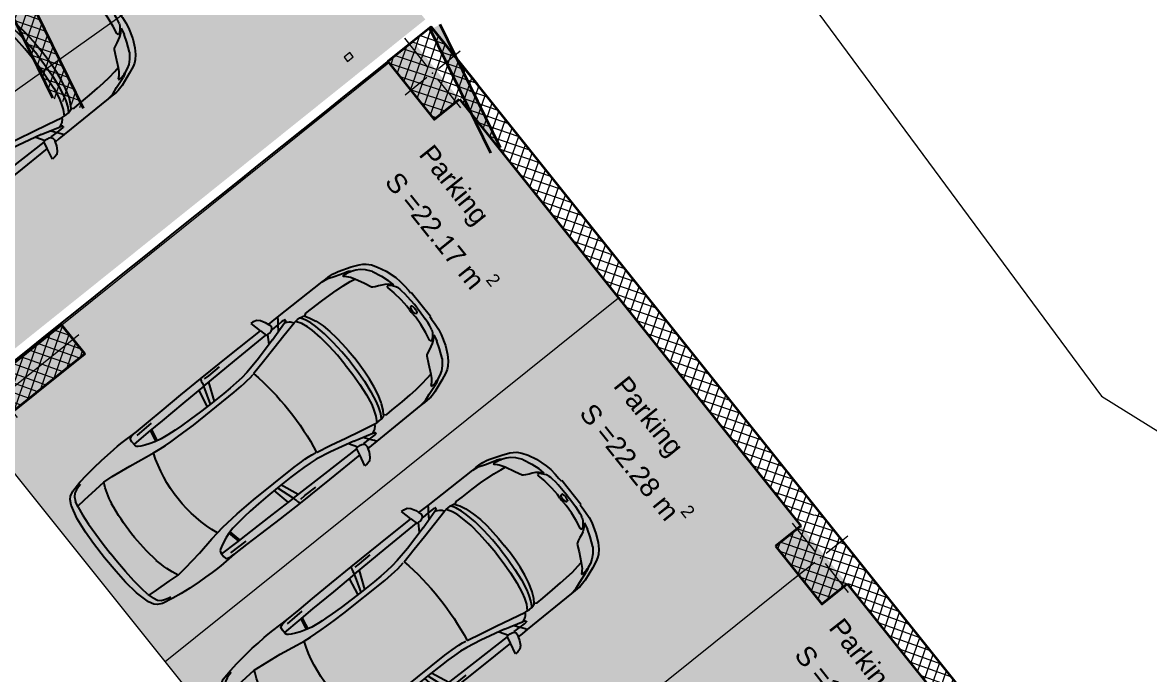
# Model space of a CAD drawing. Header units: metres. Extents: x 7511783 to 7512372, y 4692307 to 4692611.
# Drawn here: x 7511946.77 to 7511958.94, y 4692375.74 to 4692382.77 of the extents above; entities that cross this region are included whole.
import ezdxf

# ---------------------------------------------------------------- set-up
doc = ezdxf.new("R2010")
doc.units = ezdxf.units.M
for name, color, linetype, lineweight in [('A - Fill Zone_Pen_No__1', 7, 'Continuous', 0), ('A - Fill Zone_Pen_No__102', 254, 'Continuous', 0), ('A - Muret', 7, 'Continuous', 0), ('A - Muret_Pen_No__101', 252, 'Continuous', 0), ('A - Muret_Pen_No__102', 254, 'Continuous', 0), ('A - Muret_Pen_No__7', 7, 'Continuous', 0), ('A - Shtyllat', 7, 'Continuous', 0), ('A - Shtyllat_Pen_No__1', 7, 'Continuous', 0), ('A - Shtyllat_Pen_No__7', 7, 'Continuous', 0), ('A -Polyline_Pen_No__1', 7, 'Continuous', 0), ('A1 - Bodrumi -1', 7, 'Continuous', 0), ('A1 - Bodrumi -1_Pen_No__42', 8, 'Continuous', 0), ('bodrum 1 garazhat projekt', 7, 'Continuous', 0), ('garazhat-netw-amiri - b1', 20, 'Continuous', 0), ('Interior - Furniture _Pen_No__42', 8, 'Continuous', 0), ('Parc-Kojshi', 251, 'Continuous', 0), ('Parcelat baze', 7, 'Continuous', 0)]:
    doc.layers.add(name, color=color, linetype=linetype, lineweight=lineweight)
doc.styles.add('GENERATED_STYLE_1', font='arial.ttf')
pattern_1 = [(44.99999999999998, (0, 0), (-68.94290863686237, 68.94290863686243), []), (135.0000000000001, (0, 0), (68.94290863686219, 68.94290863686261), [])]

# ---------------------------------------------------------------- blocks, each defined once
blk = doc.blocks.new('Slab_6', base_point=(63264.51523607764, -68393.3326743771))
at = {"layer": 'A1 - Bodrumi -1_Pen_No__42', "color": 8, "linetype": 'Continuous', "lineweight": 25, "flags": 128}
blk.add_lwpolyline([(63264.51523607764, -68393.3326743771), (83257.00457082294, -63909.70114019907), (75456.13369070938, -29146.91751099753, 0.0021919497620864), (57048.23205081843, -33332.54687322022), (60252.72529317138, -47612.63264707229), (58637.28843211705, -47925.70844958309), (58785.1422201114, -48589.27355840802), (58818.69832244765, -48581.63779186852)], format="xyb", close=True, dxfattribs=at)
blk = doc.blocks.new('Wall_7', base_point=(37900, -16800.83534970144))
at = {"layer": 'A - Muret_Pen_No__102', "linetype": 'Continuous', "lineweight": 0}
blk.add_hatch(color=254, dxfattribs=at).paths.add_polyline_path([(37900, -16920.83534970144), (37900, -18400.83597085249), (38019.99999999999, -18400.83597085249), (38019.99999999999, -16920.83534970144)])
at = {"layer": 'A - Muret_Pen_No__7', "color": 7, "linetype": 'Continuous', "lineweight": 35, "flags": 128}
for points in [[(37900, -16920.83534970144), (37900, -18400.83597085249)], [(38019.99999999999, -18400.83597085249), (38019.99999999999, -16920.83534970144)]]:
    blk.add_lwpolyline(points, dxfattribs=at)
blk = doc.blocks.new('Wall_15', base_point=(0, 6.4082e-12))
at = {"layer": 'A - Muret_Pen_No__101', "linetype": 'Continuous', "lineweight": 13}
h = blk.add_hatch(dxfattribs=at)
h.set_pattern_fill('CONCRETE_BLOCK', color=252, style=0, pattern_type=2)
h.set_pattern_definition(pattern_1)
h.paths.add_polyline_path([(-1.5708e-12, -4900.000033771142), (249.9999749009003, -4900.000033771142), (249.9999749009003, -2199.999968968906), (-1.5708e-12, -2199.999968968906)])
h = blk.add_hatch(dxfattribs=at)
h.set_pattern_fill('CONCRETE_BLOCK', color=252, style=0, pattern_type=2)
h.set_pattern_definition(pattern_1)
h.paths.add_polyline_path([(-1.5708e-12, -8550.830750387211), (249.999995032061, -8800.830745419275), (249.999995032061, -6899.999994027645), (-1.5708e-12, -6899.999994027645)])
at = {"layer": 'A - Muret_Pen_No__7', "color": 7, "linetype": 'Continuous', "lineweight": 35, "flags": 128}
for points in [[(-4.041e-13, -2200.000028613109), (-9.001e-13, -4899.999936311775)], [(249.9999999999991, -4900.000060477718), (249.9999999999996, -2200.000025361618)], [(-1.2675e-12, -6899.999962323701), (-1.5708e-12, -8550.830745419275)], [(249.9999999999984, -8800.830745419275), (249.9999999999987, -6899.999959072212)]]:
    blk.add_lwpolyline(points, dxfattribs=at)
blk = doc.blocks.new('Wall_51', base_point=(75456.13369070938, -29146.91751099752))
at = {"layer": 'A - Muret_Pen_No__102', "linetype": 'Continuous', "lineweight": 13}
h = blk.add_hatch(dxfattribs=at)
h.set_pattern_fill('CONCRETE_BLOCK', color=254, style=0, pattern_type=2)
h.set_pattern_definition(pattern_1)
h.paths.add_polyline_path([(75387.36626624182, -29982.24458260022), (76679.27628421261, -35739.3439005244), (76923.19459822257, -35684.60773724302), (77098.36126340373, -36465.19510545321), (76854.4424123108, -36519.93138925796), (77935.87358854203, -41339.08024673167), (78179.80262513347, -41284.34167726374), (78354.96929031459, -42064.92904547394), (78111.03971664025, -42119.66773546524), (78941.49079895228, -45820.38163429968), (79185.29665110492, -45765.67070787111), (79316.67164999073, -46351.11123402875), (79072.8653950259, -46405.82225084986), (80537.29458175127, -52931.71349309536), (80781.07732541968, -52877.00775229531), (80868.66065801025, -53267.3014364004), (80624.87764580038, -53322.00723746214), (81894.28459658063, -58978.82682152579), (82138.21822794317, -58924.0872209744), (75631.3003558905, -29927.50487920773)])
at = {"layer": 'A - Muret_Pen_No__7', "color": 7, "linetype": 'Continuous', "lineweight": 35, "flags": 128}
for points in [[(82138.21814914639, -58924.08723865669), (75631.29981880749, -29927.50499973072)], [(75387.36626624182, -29982.24458260022), (76679.27628421262, -35739.34390052439)], [(76854.44241231082, -36519.93138925796), (77935.87358854205, -41339.08024673167)]]:
    blk.add_lwpolyline(points, dxfattribs=at)
blk = doc.blocks.new('Column_59', base_point=(6185.103436408104, 12256.59083156927))
at = {"layer": 'A - Shtyllat_Pen_No__1', "color": 7, "linetype": 'Continuous', "lineweight": 13, "flags": 128}
blk.add_lwpolyline([(6230.701216671835, 12236.07638702353), (6217.564681645862, 12294.62065614965), (6139.505656144371, 12277.10527611502), (6152.642191170343, 12218.5610069889)], close=True, dxfattribs=at)
blk = doc.blocks.new('Column_176', base_point=(76718.05766773433, -36140.58892079103))
at = {"layer": 'A - Shtyllat', "linetype": 'Continuous', "lineweight": 0}
h = blk.add_hatch(dxfattribs=at)
h.set_pattern_fill('CONCRETE_BLOCK', color=18, style=0, pattern_type=2)
h.set_pattern_definition(pattern_1)
h.paths.add_polyline_path([(76337.75407206494, -35815.98273612886), (76512.92073724607, -36596.57010433905), (76854.44241231082, -36519.93138925795), (76679.27628421262, -35739.34390052439)])
h = blk.add_hatch(dxfattribs=at)
h.set_pattern_fill('CONCRETE_BLOCK', color=18, style=0, pattern_type=2)
h.set_pattern_definition(pattern_1)
h.paths.add_polyline_path([(76679.27628421262, -35739.34390052439), (76854.44241231082, -36519.93138925795), (77098.36126340373, -36465.19510545322), (76923.19459822257, -35684.60773724302)])
at = {"layer": 'A - Shtyllat_Pen_No__1', "color": 7, "linetype": 'Continuous', "lineweight": 13}
for p, q in [((76700.54100121622, -36062.53018397001), (76612.95766862565, -35672.23649986491)), ((76796.11640455535, -36123.07225427292), (77088.83666763417, -36057.38475483001)), ((76639.99893091331, -36158.10558730915), (76347.27866783449, -36223.79308675206)), ((76735.57433425244, -36218.64765761205), (76823.157666843, -36608.94134171715))]:
    blk.add_line(p, q, dxfattribs=at)
blk.add_point((76718.05766773433, -36140.58892079103), dxfattribs=at)
at = {"layer": 'A - Shtyllat_Pen_No__7', "color": 7, "linetype": 'Continuous', "lineweight": 35, "flags": 128}
for points in [[(76679.27628421262, -35739.34390052439), (76337.75407206494, -35815.98273612886)], [(76337.75407206494, -35815.98273612886), (76512.92073724607, -36596.57010433905), (76854.44241231082, -36519.93138925795)]]:
    blk.add_lwpolyline(points, dxfattribs=at)
blk = doc.blocks.new('Column_178', base_point=(75250.99676022111, -29602.89869454554))
at = {"layer": 'A - Shtyllat', "linetype": 'Continuous', "lineweight": 0}
h = blk.add_hatch(dxfattribs=at)
h.set_pattern_fill('CONCRETE_BLOCK', color=18, style=0, pattern_type=2)
h.set_pattern_definition(pattern_1)
h.paths.add_polyline_path([(74870.69316455172, -29278.29250988337), (75045.85982973284, -30058.87987809356), (75387.36626624182, -29982.24458260022), (75212.20010048019, -29201.6569260282)])
h = blk.add_hatch(dxfattribs=at)
h.set_pattern_fill('CONCRETE_BLOCK', color=18, style=0, pattern_type=2)
h.set_pattern_definition(pattern_1)
h.paths.add_polyline_path([(75456.13369070938, -29146.91751099752), (75212.20010048019, -29201.6569260282), (75387.36626624182, -29982.24458260022), (75631.3003558905, -29927.50487920773)])
at = {"layer": 'A - Shtyllat_Pen_No__1', "color": 7, "linetype": 'Continuous', "lineweight": 13}
for p, q in [((75233.48009370301, -29524.83995772453), (75145.89676111244, -29134.54627361943)), ((75329.05549704214, -29585.38202802743), (75621.77576012095, -29519.69452858452)), ((75172.93802340009, -29620.41536106366), (74880.21776032128, -29686.10286050657)), ((75268.51342673921, -29680.95743136657), (75356.09675932978, -30071.25111547166))]:
    blk.add_line(p, q, dxfattribs=at)
blk.add_point((75250.99676022111, -29602.89869454554), dxfattribs=at)
at = {"layer": 'A - Shtyllat_Pen_No__7', "color": 7, "linetype": 'Continuous', "lineweight": 35, "flags": 128}
for points in [[(75212.20010048019, -29201.6569260282), (74870.69316455172, -29278.29250988337)], [(75456.13369070938, -29146.91751099752), (75212.20010048019, -29201.6569260282)], [(75631.3003558905, -29927.50487920773), (75456.13369070938, -29146.91751099752)], [(74870.69316455172, -29278.29250988337), (75045.85982973284, -30058.87987809356), (75387.36626624182, -29982.24458260022)]]:
    blk.add_lwpolyline(points, dxfattribs=at)
blk = doc.blocks.new('Column_180', base_point=(69526.68682391413, -30697.36521935289))
at = {"layer": 'A - Shtyllat', "linetype": 'Continuous', "lineweight": 0}
h = blk.add_hatch(dxfattribs=at)
h.set_pattern_fill('CONCRETE_BLOCK', color=18, style=0, pattern_type=2)
h.set_pattern_definition(pattern_1)
h.paths.add_polyline_path([(68594.74427994668, -31111.47039288187), (70546.21270047217, -30673.553729929), (70458.62936788159, -30283.2600458239), (68507.1609473561, -30721.17670877676)])
at = {"layer": 'A - Shtyllat_Pen_No__1', "color": 7, "linetype": 'Continuous', "lineweight": 13}
for p, q in [((69509.17015739602, -30619.30648253186), (69465.37849110072, -30424.15964047931)), ((69604.74556073516, -30679.84855283477), (70580.4797709979, -30460.89022135833)), ((69448.6280870931, -30714.881885871), (68472.89387683036, -30933.84021734743)), ((69544.20349043225, -30775.4239561739), (69587.99515672753, -30970.57079822645))]:
    blk.add_line(p, q, dxfattribs=at)
blk.add_point((69526.68682391413, -30697.36521935289), dxfattribs=at)
at = {"layer": 'A - Shtyllat_Pen_No__7', "color": 7, "linetype": 'Continuous', "lineweight": 35, "flags": 128}
blk.add_lwpolyline([(68594.74427994668, -31111.47039288187), (70546.21270047217, -30673.553729929), (70458.62936788159, -30283.2600458239), (68507.1609473561, -30721.17670877676)], close=True, dxfattribs=at)
blk = doc.blocks.new('Car 05 22')
at = {"layer": 'Interior - Furniture _Pen_No__42', "color": 8, "linetype": 'Continuous', "lineweight": 25}
for p, q in [((1961.117547741, 983.221158223), (1928.938242309, 983.221158223)), ((1928.938242309, 983.221158223), (1957.843908175, 858.0544967500001)), ((1996.903176747, 974.9060932165999), (1961.117547741, 983.221158223)), ((2026.89661068, 945.007687052), (1996.903176747, 974.9060932165999)), ((-24.036324899, 852.2918850640001), (-78.35772569479998, 850.6357850930001)), ((40.3182760438, 852.3336850629998), (-24.036324899, 852.2918850640001)), ((230.8030912739, 845.5192631063), (40.3182760438, 852.3336850629998)), ((856.5325990199999, 856.169707455), (590.7241636140001, 851.6786068920001)), ((1129.8609284, 858.5331077519999), (856.5325990199999, 856.169707455)), ((1129.8609284, 858.5331077519999), (1120.69723063, 838.160005195)), ((1536.1071561, 860.3802508980001), (1129.8609284, 858.5331077519999)), ((1957.843908175, 858.0544967500001), (1536.1071561, 860.3802508980001)), ((1957.84390817, 858.0544967500001), (1977.22141076, 777.427813481)), ((2054.5732194, 897.577022836), (2026.89661068, 945.007687052)), ((2067.91700908, 857.6794056350001), (2054.5732194, 897.577022836)), ((2119.91703998, 857.4374531180001), (2067.91700908, 857.6794056350001)), ((2075.28112592, 835.6608695470001), (2067.91700908, 857.6794056350001)), ((2193.165590015, 856.4504063259001), (2119.91703998, 857.4374531180001)), ((2182.27381684, 834.081841238), (2193.16559002, 856.4504063260001)), ((2808.01466132, 852.5547640039999), (2193.165590015, 856.4504063259001)), ((2855.711363900001, 852.6327640009998), (2808.01466132, 852.5547640039999)), ((2808.01466132, 852.5547640039999), (2876.86636504, 843.317264394)), ((2891.44016583, 852.5287640049999), (2855.711363900001, 852.6327640009998)), ((2922.51356751, 852.034364026), (2891.44016583, 852.5287640049999)), ((2945.17226874, 849.4061641369999), (2922.51356751, 852.034364026)), ((-757.6903274910002, 747.022066986), (-784.8200333720001, 721.8124613509999)), ((-706.3378894982, 775.7872218095), (-757.6903274910002, 747.022066986)), ((-701.0941271610001, 743.2591195180001), (-729.425104913, 716.3992494200002)), ((-585.227090103, 801.027979058), (-706.3378894982, 775.7872218095)), ((-664.8727541800001, 760.961322365), (-701.0941271610001, 743.2591195180001)), ((-626.571782751, 772.4860242179999), (-664.8727541800001, 760.961322365)), ((-594.8871138119998, 778.4895580349998), (-626.571782751, 772.4860242179999)), ((-483.1389679684001, 817.2581826864), (-585.227090103, 801.027979058)), ((-372.3345973750002, 830.229933465), (-483.1389679684001, 817.2581826864)), ((-251.752794228, 841.043733947), (-372.3345973750002, 830.229933465)), ((-168.2198443133, 844.6061713611999), (-251.752794228, 841.043733947)), ((-78.35772569479998, 850.6357850930001), (-168.2198443133, 844.6061713611999)), ((124.560977278, 791.3967861309999), (129.0398444, 820.4687779309999)), ((125.693926866, 743.8968737240001), (124.560977278, 791.3967861309999)), ((327.3887276080001, 761.920895626), (125.394377448, 756.455747737)), ((132.429139117, 722.8048827370001), (125.693926866, 743.8968737240001)), ((129.0398444, 820.4687779309999), (138.886242882, 832.3883788069998)), ((138.886242882, 832.3883788069998), (165.168377873, 840.275885275)), ((165.168377873, 840.275885275), (194.733578306, 844.324685204)), ((194.733578306, 844.324685204), (230.803091274, 845.519263106)), ((210.873013229, 809.2317387879999), (418.0703055720001, 816.1926024380003)), ((400.0158099590001, 847.596806379), (230.8030912739, 845.5192631063)), ((521.9507803269998, 764.6728959719999), (327.3887276080001, 761.920895626)), ((355.2943663540001, 762.315609428), (339.1227247570001, 683.1192857359999)), ((373.4006373970002, 762.5717151969999), (357.2289958010001, 683.375391506)), ((590.7241636140001, 851.6786068920001), (400.0158099590001, 847.596806379)), ((813.627009446, 769.327996556), (521.9507803269998, 764.6728959719999)), ((1108.59023357, 773.98329714), (813.627009446, 769.327996556)), ((1036.25651944, 772.8416796290002), (996.5002997029998, 578.7916468290002)), ((1041.96657906, 578.0240872360001), (1107.56627095, 773.967136299)), ((1173.32542975, 774.895061201), (1090.33970038, 577.89253068)), ((1115.14443198, 808.948201529), (1108.59023357, 773.98329714)), ((1108.59023357, 773.98329714), (1537.61805657, 780.025947399)), ((1119.51383092, 833.2672045809999), (1115.14443198, 808.948201529)), ((1120.16623076, 836.3248049650001), (1119.51383092, 833.2672045809999)), ((1120.69723063, 838.160005195), (1120.16623076, 836.3248049650001)), ((1162.63563846, 830.4777734580001), (1220.13025657, 829.0713745190002)), ((1220.13025657, 829.0713745190002), (1369.65750367, 831.489072695)), ((1537.61805657, 780.025611521), (1974.99295641, 786.0764425990001)), ((1939.15395607, 686.22492547), (1995.917261, 777.427813481)), ((1977.22141076, 777.427813481), (2019.59119012, 777.427813481)), ((2000.39650233, 701.591770694), (2213.53100788, 762.9814866290001)), ((2019.59119012, 777.427813481), (2044.48611622, 783.069509224)), ((2044.48611622, 783.069509224), (2063.35562216, 792.2740022800001)), ((2063.35562216, 792.2740022800001), (2070.42572439, 799.8521965630001)), ((2068.68333559, 787.696981005), (2065.39356605, 794.4584027669999)), ((2068.68333559, 787.696981005), (2148.02030692, 790.4828861469999)), ((2070.42572439, 799.8521965630001), (2075.2191259, 809.3983893609999)), ((2075.2191259, 809.3983893609999), (2075.28112592, 835.6608695470001)), ((2106.51930118, 732.1586113790001), (2148.02030692, 790.4828861469999)), ((2148.02030692, 790.4828861469999), (2166.81146925, 813.814537484)), ((2148.02030692, 790.4828861469999), (2205.61920777, 792.204186117)), ((2166.81146925, 813.814537484), (2182.27381684, 834.081841238)), ((2205.61920777, 792.204186117), (2227.21980808, 791.0038861380001)), ((2226.59190807, 769.8777067159999), (2213.53100788, 762.9814866290001)), ((2213.53100788, 762.9814866290001), (2238.34670825, 752.240186817)), ((2234.36910819, 773.9630864369999), (2226.59190807, 769.8828865080001)), ((2227.21980808, 791.0038861380001), (2232.61990816, 790.029986155)), ((2232.61990816, 790.029986155), (2237.93539134, 787.2871225249999)), ((2238.46067648, 776.864360243), (2234.36910819, 773.9630864369999)), ((2240.81890828, 784.03918626), (2237.93539134, 787.2871225249999)), ((2238.34670825, 752.240186817), (2258.53170854, 739.717487037)), ((2238.46067648, 776.864360243), (2240.85090828, 780.5209863219999)), ((2240.85090828, 780.5209863219999), (2240.81890828, 784.03918626)), ((2258.53170854, 739.717487037), (2269.0398087, 731.086787188)), ((2269.0398087, 731.086787188), (2278.83550884, 721.965087348)), ((2876.86636504, 843.317264394), (2954.16376923, 813.731165643)), ((2904.11849592, 832.8863289209997), (2905.06820589, 832.8379901159999)), ((2989.61447115, 839.6482645490003), (2945.17226874, 849.4061641369999)), ((2954.16376923, 813.731165643), (3075.78877375, 774.6896785450001)), ((3013.55027244, 833.064864827), (2989.61447115, 839.6482645490003)), ((3154.26138006, 782.5577669589998), (3013.55027244, 833.064864827)), ((3022.47491973, 758.305686711), (3023.66221975, 762.4851866380001)), ((3024.49924208, 753.7186598590001), (3022.47491973, 758.305686711)), ((3023.66221975, 762.4851866380001), (3034.64521991, 765.0503865930001)), ((3037.91041996, 743.452886971), (3024.49924208, 753.7186598590001)), ((3034.64521991, 765.0503865930001), (3046.93432009, 763.817386614)), ((3050.61522015, 730.6688871950001), (3037.91041996, 743.452886971)), ((3046.93432009, 763.817386614), (3060.9451203, 762.9292866300001)), ((3064.50712035, 714.6457874760001), (3050.61522015, 730.6688871950001)), ((3060.9451203, 762.9292866300001), (3089.85712072, 757.3861867269998)), ((3100.48402088, 763.1120866269999), (3075.78877375, 774.6896785450001)), ((3089.85712072, 757.3861867269998), (3108.43932099, 751.4304868319999)), ((3114.13862108, 753.3111867989999), (3100.48402088, 763.1120866269999)), ((3108.43932099, 751.4304868319999), (3122.8656212, 746.4359869189999)), ((3122.8656212, 746.4359869189999), (3114.13862108, 753.3111867989999)), ((3170.0706946, 726.5554905960001), (3122.8656212, 746.4359869189999)), ((3235.883818752, 747.6101556219), (3154.26138006, 782.5577669589998)), ((3269.07948628, 728.3294692490001), (3235.883818752, 747.6101556219)), ((-815.0478655078, 667.7598955197002), (-855.0523550635, 511.0116477078998)), ((-784.8200333720001, 721.8124613509999), (-815.0478655078, 667.7598955197002)), ((-768.2719792499998, 602.2788720830002), (-750.577082573, 669.7773949330001)), ((-764.3441764490001, 617.261773195), (-665.728145997, 623.9546285630003)), ((-729.425104913, 716.3992494200002), (-750.577082573, 669.7773949330001)), ((-665.728145997, 623.9546285630003), (-500.877431885, 634.180288886)), ((-500.877431885, 634.180288886), (-383.0238853850001, 641.9613403830001)), ((-383.0238853850001, 641.9613403830001), (-274.220886173, 631.318400078)), ((-274.220886173, 631.318400078), (-56.404854203, 600.536895199)), ((146.670770152, 710.6062742990001), (132.429139117, 722.8048827370001)), ((171.252864179, 696.6287725440001), (146.670770152, 710.6062742990001)), ((212.566754139, 676.5412700230002), (171.252864179, 696.6287725440001)), ((266.3151410770001, 654.566867265), (212.566754139, 676.5412700230002)), ((319.4903281550001, 636.426864989), (266.3151410770001, 654.566867265)), ((392.7088835140001, 617.8124267930001), (319.4903281550001, 636.426864989)), ((339.1227247570001, 683.1192857359999), (329.5580559370001, 633.8673348859999)), ((357.2289958010001, 683.375391506), (346.76505809, 629.492778784)), ((474.8166917820001, 607.1053878569999), (392.7088835140001, 617.8124267930001)), ((1730.35620914, 633.8338533080002), (1562.00595611, 600.596478384)), ((2000.39650233, 701.591770694), (1730.35620914, 633.8338533080002)), ((1779.61280153, 581.7538898049997), (1952.84760406, 621.338789111)), ((1952.84760406, 621.338789111), (2122.045506540001, 659.9572884350001)), ((2122.045506540001, 659.9572884350001), (2293.79610906, 697.6509877739999)), ((2278.83550884, 721.965087348), (2293.79610906, 697.6509877739999)), ((2293.79610906, 697.6509877739999), (2317.1870094, 700.7385877199999)), ((2293.79610906, 697.6386630720001), (2293.79610906, 697.6509877739999)), ((2317.1870094, 700.7385877199999), (2345.74280982, 702.7498876850001)), ((2355.134199750001, 639.912801441), (2317.1870094, 700.7385877199999)), ((2345.74280982, 702.7498876850001), (2378.929310310001, 702.0184876970001)), ((2379.77420337, 575.387091212), (2355.13301598, 639.9159014410001)), ((2410.10490185, 649.1086815510001), (2378.929310310001, 702.0184876970001)), ((2378.929310310001, 702.0184876970001), (2410.57231077, 694.2028878339999)), ((2436.02871163, 583.2244924540001), (2410.10490185, 649.1086815510001)), ((2410.57231077, 694.2028878339999), (2410.58631694, 694.1782473540001)), ((2428.73881104, 681.7061880529999), (2410.57231077, 694.2028878339999)), ((2428.73881104, 681.7061880529999), (2457.25830016, 700.035535323)), ((2428.77597173, 681.700745325), (2428.73881104, 681.7061880529999)), ((2428.77597173, 681.700745325), (2456.66545813, 639.8418234830003)), ((2456.66545813, 639.8418234830003), (2487.236391870001, 574.2621729599999)), ((2457.25830016, 700.035535323), (2535.4819126, 697.9905877680001)), ((2535.422612600001, 697.9916562040003), (2673.21491462, 695.5089878119999)), ((2535.46586986, 697.9894090810001), (2535.4819126, 697.988971943)), ((2673.21491462, 695.5089878119999), (2787.200816290001, 691.4809878819998)), ((2787.200816290001, 691.4809878819998), (2868.415817480001, 687.223087957)), ((2868.395882330001, 687.22488671), (2959.72331881, 678.984388101)), ((2959.72331881, 678.984388101), (2868.415817480001, 687.1969879569999)), ((2959.72331881, 678.984388101), (3047.2313201, 666.2002883250001)), ((3047.20992906, 666.2041971140001), (3100.00912087, 656.556188494)), ((3076.97452053, 697.807687771), (3064.50712035, 714.6457874760001)), ((3100.00912087, 656.556188494), (3076.97452053, 697.807687771)), ((3152.92075342, 553.873393456), (3100.00912087, 656.556188494)), ((3211.69204952, 701.0151137130001), (3170.0706946, 726.5554905960001)), ((3254.25934432, 663.1775183300001), (3211.69204952, 701.0151137130001)), ((3301.867263790001, 602.80900872), (3254.25934432, 663.1775183300001)), ((3298.56678787, 705.6390702070001), (3269.07948628, 728.3294692490001)), ((3337.33388997, 663.3806719909999), (3298.56678787, 705.6390702070001)), ((3374.49419199, 603.583974516), (3337.33388997, 663.3806719909999)), ((-855.0523550635, 511.0116477078998), (-874.6778528530002, 344.9579771100001)), ((-782.7621654889999, 510.027376359), (-794.5333543099999, 390.6265818930001)), ((-768.2719792499998, 602.2788720830002), (-782.764796709, 510.0106247469999)), ((-56.404854203, 600.536895199), (145.941775497, 566.5900898169999)), ((145.941775497, 566.5900898169999), (233.261172115, 552.312592089)), ((233.261172115, 552.312592089), (315.3092800730001, 541.359190513)), ((315.2936019620001, 541.3606176840001), (384.2945810830001, 535.0794906230001)), ((384.2815104790001, 535.080362318), (454.174320738, 530.4191213629999)), ((454.170282107, 530.4193907049998), (526.242583163, 526.2868907769997)), ((521.3449804749999, 601.6186871690002), (474.8166917820001, 607.1053878569999)), ((569.9935686519999, 596.8381865689998), (521.3449804749999, 601.6186871690002)), ((526.2331313149998, 526.2873073839999), (627.7018846490002, 521.814890855)), ((652.59274858, 590.9845858339997), (569.9935686519999, 596.8381865689998)), ((627.698546207, 521.8149872519999), (756.75876515, 518.0884218199999)), ((772.8388193580001, 584.9903850819998), (652.59274858, 590.9845858339997)), ((756.75876515, 518.0884218199999), (1322.62824821, 518.052230308)), ((907.2666866909999, 580.298084493), (772.8388193580001, 584.9903850819998)), ((1041.96657906, 578.0240872360001), (907.2666866909999, 580.298084493)), ((1227.79815085, 577.5186957939999), (1041.96657906, 578.0240872360001)), ((1316.09897866, 580.475793563), (1227.79815085, 577.5186957939999)), ((1403.02450604, 584.4121905939998), (1316.09897866, 580.475793563)), ((1322.62824821, 518.052230308), (1420.49779626, 521.652890858)), ((1483.8761315, 590.1361862749999), (1403.02450604, 584.4121905939998)), ((1420.49066257, 521.652523245), (1466.64156934, 524.030772681)), ((1466.62639694, 524.0299908169999), (1510.87647584, 527.594696836)), ((1562.00595611, 600.596478384), (1483.8761315, 590.1361862749999)), ((1510.85529759, 527.5929907539999), (1554.25309822, 533.0576906580001)), ((1554.25309822, 533.0576906580001), (1596.82961355, 540.969674969)), ((1597.28918852, 541.1774857889999), (1596.65116701, 540.8889849259999)), ((1610.72419049, 544.0665862469999), (1779.61280153, 581.7538898049997)), ((2397.334105950001, 514.2584815219999), (2379.77250853, 575.3929912130001)), ((2419.31580918, 395.7362626700001), (2397.33316008, 514.2635815229997)), ((2453.63941421, 521.616582688), (2436.02871163, 583.2244924540001)), ((2477.61661773, 401.0764635800001), (2453.63941421, 521.616582688)), ((2487.236391870001, 574.2621729599999), (2491.79934275, 562.0052962960001)), ((2491.79994982, 562.0052962960001), (2517.90263133, 477.034766618)), ((3189.62073735, 475.569766106), (3152.92075342, 553.873393456)), ((3301.867263790001, 602.80900872), (3346.015513130001, 501.4217980699999)), ((3346.015513130001, 501.4217980699999), (3374.297465860001, 419.557472908)), ((3418.40079436, 512.7439783509999), (3374.49419199, 603.583974516)), ((3457.47689648, 393.0984834030001), (3418.40079436, 512.7439783509999)), ((-794.5333543099999, 390.6265818930001), (-802.4328468090001, 258.715288008)), ((2433.73206705, 266.091642182), (2419.31580918, 395.7362626700001)), ((2493.88922012, 269.050242651), (2477.61661773, 401.0764635800001)), ((2517.90263133, 477.034766618), (2537.54372273, 384.0810341510001)), ((2537.54372273, 384.0810341510001), (2551.45611664, 285.6281997640001)), ((3199.39883308, 466.7584630290001), (3189.62073735, 475.569766106)), ((3220.69886845, 454.388540188), (3199.39883308, 466.7584630290001)), ((3256.10680826, 439.2417534179999), (3220.67662376, 454.4014587129999)), ((3288.390194130001, 425.101248479), (3256.10680826, 439.2417534179999)), ((3319.36158057, 408.41284265), (3288.390194130001, 425.101248479)), ((3353.46269085, 384.2512837760001), (3319.36158057, 408.41284265)), ((3321.23357975, 370.497229407), (3320.99727986, 362.132926485)), ((3324.654278260001, 377.297531782), (3321.23357975, 370.497229407)), ((3328.30797666, 379.591332583), (3324.654278260001, 377.297531782)), ((3338.468372210001, 379.4523325350001), (3328.30797666, 379.591332583)), ((3363.640761200001, 357.811724976), (3338.468372210001, 379.4523325350001)), ((3377.182392130001, 359.9734848010001), (3353.46269085, 384.2512837760001)), ((3391.09039087, 344.247647689), (3374.297465860001, 419.557472908)), ((3468.34279707, 330.9338860280001), (3457.47689648, 393.0984834030001)), ((-874.6778528530002, 344.9579771100001), (-882.944054645, 194.680643518)), ((-802.4328468090001, 258.715288008), (-806.8131426489999, 124.936494209)), ((2441.61713002, 131.955220918), (2433.73181129, 266.093942182)), ((2503.10292147, 133.173421111), (2493.88922012, 269.050242651)), ((2551.45611664, 285.6281997640001), (2559.71041303, 193.693567653)), ((3320.99727986, 362.132926485), (3338.31527228, 276.8564967000001)), ((3338.31527228, 276.8564967000001), (3351.882966340001, 172.661960307)), ((3396.66521323, 315.8049103040001), (3363.640761200001, 357.811724976)), ((3391.09039087, 344.247647689), (3377.182392130001, 359.9734848010001)), ((3408.0703938, 289.3779877820001), (3396.66521323, 315.8049103040001)), ((3408.0703938, 289.3779877820001), (3413.77629411, 267.259988716)), ((3413.77548775, 267.2641933500001), (3418.45445829, 242.866384828)), ((3474.4914974, 263.721088865), (3468.34279707, 330.9338860280001)), ((3478.33319761, 199.917191559), (3474.4914974, 263.721088865)), ((-882.944054645, 194.680643518), (-885.3767076889999, 0)), ((-806.8131426489999, 124.936494209), (-808.0470753050001, 0)), ((2444.0197128, -0.0273000043277), (2441.61701245, 131.957220918)), ((2506.01959488, -3.86e-13), (2503.10292147, 133.173421111)), ((2559.71041303, 193.693567653), (2564.38081099, 101.185635342)), ((3351.882966340001, 172.661960307), (3358.343763510001, 75.87012649980001)), ((3418.452194370001, 242.878189745), (3424.044894670001, 200.723791525)), ((3424.044894670001, 200.723791525), (3427.72848251, 152.023715234)), ((3432.36383112, 39.98011396419999), (3427.72848251, 152.023715234)), ((3479.35651311, 164.9481933352), (3478.33319761, 199.917191559)), ((3489.519598210001, 164.9481933352), (3479.35651311, 164.9481933352)), ((3489.519598210001, -164.9481933352), (3489.519598210001, 164.9481933352)), ((-885.3767076889999, 0), (-882.944054645, -194.680643518)), ((-806.8131426489999, -124.936494209), (-808.0470753050001, 1.477e-13)), ((2444.0197128, 0.0273000043271), (2441.61701245, -131.957220918)), ((2564.38081099, 101.185635342), (2566.01761027, -0.00610000213065)), ((2564.38081099, -101.185635342), (2566.01761027, 0.00610000212997)), ((3353.95786543, 27.8932505984), (3358.343763510001, 75.87012649980001)), ((3353.95786543, 27.8932505984), (3353.95786543, -0.7649002671629999)), ((3353.95786543, -27.8932505984), (3353.95786543, 0.7649002671619999)), ((3370.89075802, 11.74110410089999), (3370.32315827, -0.7649002671629999)), ((3370.89075802, -11.74110410089999), (3370.32315827, 0.7649002671619999)), ((3372.49235732, 23.6550082622), (3370.89075802, 11.74110410089999)), ((3376.267285060001, 38.99395092400001), (3372.49235732, 23.6550082622)), ((3381.98685317, 46.5714162664), (3376.267285060001, 38.99395092400001)), ((3386.21005132, 48.3522168884), (3381.98685317, 46.5714162664)), ((3386.21005132, 48.3522168884), (3394.28954778, 48.3522168884)), ((3398.51284593, 46.5714162664), (3394.28954778, 48.3522168884)), ((3404.23226311, 38.99375151340001), (3398.51284593, 46.5714162664)), ((3404.23226311, 38.99375151340001), (3408.00714178, 23.6550082622)), ((3408.00714178, 23.6550082622), (3409.766541010001, 8.055102813469999)), ((3409.766541010001, 8.055102813469999), (3409.766541010001, -4.961e-13)), ((3431.76949509, 57.3729975776), (3431.76949509, 56.7710829698)), ((3432.04453126, -0.0109000038072), (3432.36383112, 39.98011396419999)), ((3432.04453126, 0.0109000038063), (3432.36383112, -39.98011396419999)), ((2506.01959488, -2.78e-13), (2503.10292147, -133.173421111)), ((2559.71041303, -193.693567653), (2564.38081099, -101.185635342)), ((3351.882966340001, -172.661960307), (3358.343763510001, -75.87012649980001)), ((3353.95786543, -27.8932505984), (3358.343763510001, -75.87012649980001)), ((3372.49235732, -23.6550082622), (3370.89075802, -11.74110410089999)), ((3376.267285060001, -38.99395092400001), (3372.49235732, -23.6550082622)), ((3381.98685317, -46.5714162664), (3376.267285060001, -38.99395092400001)), ((3386.21005132, -48.3522168884), (3381.98685317, -46.5714162664)), ((3386.21005132, -48.3522168884), (3394.28954778, -48.3522168884)), ((3398.51284593, -46.5714162664), (3394.28954778, -48.3522168884)), ((3404.23226311, -38.99375151340001), (3398.51284593, -46.5714162664)), ((3404.23226311, -38.99375151340001), (3408.00714178, -23.6550082622)), ((3408.00714178, -23.6550082622), (3409.766541010001, -8.055102813469999)), ((3409.766541010001, -8.055102813469999), (3409.766541010001, -3.892e-13)), ((3432.36383112, -39.98011396419999), (3427.72848251, -152.023715234)), ((3431.76949509, -57.3729975776), (3431.76949509, -56.7710829698)), ((-882.944054645, -194.680643518), (-874.6778528530002, -344.9579771100001)), ((-802.4328468090001, -258.715288008), (-806.8131426489999, -124.936494209)), ((2441.61713002, -131.955220918), (2433.73181129, -266.093942182)), ((2503.10292147, -133.173421111), (2493.88922012, -269.050242651)), ((2551.45611664, -285.6281997640001), (2559.71041303, -193.693567653)), ((3338.31527228, -276.8564967000001), (3351.882966340001, -172.661960307)), ((3413.77548775, -267.2641933500001), (3418.45445829, -242.866384828)), ((3418.452194370001, -242.878189745), (3424.044894670001, -200.723791525)), ((3424.044894670001, -200.723791525), (3427.72848251, -152.023715234)), ((3474.4914974, -263.721088865), (3478.33319761, -199.917191559)), ((3478.33319761, -199.917191559), (3479.35651311, -164.9481933352)), ((3479.35651311, -164.9481933352), (3489.519598210001, -164.9481933352)), ((-874.6778528530002, -344.9579771100001), (-855.0523550635, -511.0116477078998)), ((-794.5333543099999, -390.6265818930001), (-802.4328468090001, -258.715288008)), ((2433.73206705, -266.091642182), (2419.31580918, -395.7362626700001)), ((2493.88922012, -269.050242651), (2477.61661773, -401.0764635800001)), ((2537.54372273, -384.0810341510001), (2551.45611664, -285.6281997640001)), ((3320.99727986, -362.132926485), (3338.31527228, -276.8564967000001)), ((3321.23357975, -370.497229407), (3320.99727986, -362.132926485)), ((3363.640761200001, -357.811724976), (3338.468372210001, -379.4523325350001)), ((3377.182392130001, -359.9734848010001), (3353.46269085, -384.2512837760001)), ((3396.66521323, -315.8049103040001), (3363.640761200001, -357.811724976)), ((3391.09039087, -344.247647689), (3374.297465860001, -419.557472908)), ((3391.09039087, -344.247647689), (3377.182392130001, -359.9734848010001)), ((3408.0703938, -289.3779877820001), (3396.66521323, -315.8049103040001)), ((3408.0703938, -289.3779877820001), (3413.77629411, -267.259988716)), ((3457.47689648, -393.0984834030001), (3468.34279707, -330.9338860280001)), ((3468.34279707, -330.9338860280001), (3474.4914974, -263.721088865)), ((-782.7621654889999, -510.027376359), (-794.5333543099999, -390.6265818930001)), ((2419.31580918, -395.7362626700001), (2397.33316008, -514.2635815229997)), ((2477.61661773, -401.0764635800001), (2453.63941421, -521.616582688)), ((2491.79994982, -562.0052962960001), (2517.90263133, -477.034766618)), ((2517.90263133, -477.034766618), (2537.54372273, -384.0810341510001)), ((3189.62073735, -475.569766106), (3152.92075342, -553.873393456)), ((3199.39883308, -466.7584630290001), (3189.62073735, -475.569766106)), ((3220.69886845, -454.388540188), (3199.39883308, -466.7584630290001)), ((3256.10680826, -439.2417534179999), (3220.67662376, -454.4014587129999)), ((3288.390194130001, -425.101248479), (3256.10680826, -439.2417534179999)), ((3319.36158057, -408.41284265), (3288.390194130001, -425.101248479)), ((3353.46269085, -384.2512837760001), (3319.36158057, -408.41284265)), ((3324.654278260001, -377.297531782), (3321.23357975, -370.497229407)), ((3328.30797666, -379.591332583), (3324.654278260001, -377.297531782)), ((3338.468372210001, -379.4523325350001), (3328.30797666, -379.591332583)), ((3346.015513130001, -501.4217980699999), (3374.297465860001, -419.557472908)), ((3418.40079436, -512.7439783509999), (3457.47689648, -393.0984834030001)), ((-855.0523550635, -511.0116477078998), (-815.0478655078, -667.7598955197002)), ((-768.2719792499998, -602.2788720830002), (-782.764796709, -510.0106247469999)), ((-768.2719792499998, -602.2788720830002), (-750.577082573, -669.7773949330001)), ((-274.220886173, -631.318400078), (-56.404854203, -600.536895199)), ((-56.404854203, -600.536895199), (145.941775497, -566.5900898169999)), ((145.941775497, -566.5900898169999), (233.261172115, -552.312592089)), ((233.261172115, -552.312592089), (315.3092800730001, -541.359190513)), ((315.2936019620001, -541.3606176840001), (384.2945810830001, -535.0794906230001)), ((384.2815104790001, -535.080362318), (454.174320738, -530.4191213629999)), ((474.8166917820001, -607.1053878569999), (392.7088835140001, -617.8124267930001)), ((454.170282107, -530.4193907049998), (526.242583163, -526.2868907769997)), ((521.3449804749999, -601.6186871690002), (474.8166917820001, -607.1053878569999)), ((569.9935686519999, -596.8381865689998), (521.3449804749999, -601.6186871690002)), ((526.2331313149998, -526.2873073839999), (627.7018846490002, -521.814890855)), ((652.59274858, -590.9845858339997), (569.9935686519999, -596.8381865689998)), ((627.698546207, -521.8149872519999), (756.75876515, -518.0884218199999)), ((772.8388193580001, -584.9903850819998), (652.59274858, -590.9845858339997)), ((756.75876515, -518.0884218199999), (1322.62824821, -518.052230308)), ((907.2666866909999, -580.298084493), (772.8388193580001, -584.9903850819998)), ((1041.96657906, -578.0240872360001), (907.2666866909999, -580.298084493)), ((1036.25651944, -772.8416796290002), (996.5002997029998, -578.7916468290002)), ((1227.79815085, -577.5186957939999), (1041.96657906, -578.0240872360001)), ((1041.96657906, -578.0240872360001), (1107.56627095, -773.967136299)), ((1173.32542975, -774.895061201), (1090.33970038, -577.89253068)), ((1316.09897866, -580.475793563), (1227.79815085, -577.5186957939999)), ((1403.02450604, -584.4121905939998), (1316.09897866, -580.475793563)), ((1322.62824821, -518.052230308), (1420.49779626, -521.652890858)), ((1483.8761315, -590.1361862749999), (1403.02450604, -584.4121905939998)), ((1420.49066257, -521.652523245), (1466.64156934, -524.030772681)), ((1466.62639694, -524.0299908169999), (1510.87647584, -527.594696836)), ((1562.00595611, -600.596478384), (1483.8761315, -590.1361862749999)), ((1510.85529759, -527.5929907539999), (1554.25309822, -533.0576906580001)), ((1554.25309822, -533.0576906580001), (1596.82961355, -540.969674969)), ((1730.35620914, -633.8338533080002), (1562.00595611, -600.596478384)), ((1597.28918852, -541.1774857889999), (1596.65116701, -540.8889849259999)), ((1610.72419049, -544.0665862469999), (1779.61280153, -581.7538898049997)), ((1779.61280153, -581.7538898049997), (1952.84760406, -621.338789111)), ((2379.77420337, -575.387091212), (2355.13301598, -639.9159014410001)), ((2397.334105950001, -514.2584815219999), (2379.77250853, -575.3929912130001)), ((2436.02871163, -583.2244924540001), (2410.10490185, -649.1086815510001)), ((2453.63941421, -521.616582688), (2436.02871163, -583.2244924540001)), ((2456.66545813, -639.8418234830003), (2487.236391870001, -574.2621729599999)), ((2487.236391870001, -574.2621729599999), (2491.79934275, -562.0052962960001)), ((3152.92075342, -553.873393456), (3100.00912087, -656.556188494)), ((3301.867263790001, -602.80900872), (3254.25934432, -663.1775183300001)), ((3301.867263790001, -602.80900872), (3346.015513130001, -501.4217980699999)), ((3337.33388997, -663.3806719909999), (3374.49419199, -603.583974516)), ((3374.49419199, -603.583974516), (3418.40079436, -512.7439783509999)), ((-815.0478655078, -667.7598955197002), (-784.8200333720001, -721.8124613509999)), ((-784.8200333720001, -721.8124613509999), (-757.6903274910002, -747.022066986)), ((-764.3441764490001, -617.261773195), (-665.728145997, -623.9546285630003)), ((-729.425104913, -716.3992494200002), (-750.577082573, -669.7773949330001)), ((-701.0941271610001, -743.2591195180001), (-729.425104913, -716.3992494200002)), ((-665.728145997, -623.9546285630003), (-500.877431885, -634.180288886)), ((-500.877431885, -634.180288886), (-383.0238853850001, -641.9613403830001)), ((-383.0238853850001, -641.9613403830001), (-274.220886173, -631.318400078)), ((132.429139117, -722.8048827370001), (125.693926866, -743.8968737240001)), ((146.670770152, -710.6062742990001), (132.429139117, -722.8048827370001)), ((171.252864179, -696.6287725440001), (146.670770152, -710.6062742990001)), ((212.566754139, -676.5412700230002), (171.252864179, -696.6287725440001)), ((266.3151410770001, -654.566867265), (212.566754139, -676.5412700230002)), ((319.4903281550001, -636.426864989), (266.3151410770001, -654.566867265)), ((392.7088835140001, -617.8124267930001), (319.4903281550001, -636.426864989)), ((339.1227247570001, -683.1192857359999), (329.5580559370001, -633.8673348859999)), ((355.2943663540001, -762.315609428), (339.1227247570001, -683.1192857359999)), ((357.2289958010001, -683.375391506), (346.76505809, -629.492778784)), ((373.4006373970002, -762.5717151969999), (357.2289958010001, -683.375391506)), ((2000.39650233, -701.591770694), (1730.35620914, -633.8338533080002)), ((1939.15395607, -686.22492547), (1995.917261, -777.427813481)), ((1952.84760406, -621.338789111), (2122.045506540001, -659.9572884350001)), ((2000.39650233, -701.591770694), (2213.53100788, -762.9814866290001)), ((2122.045506540001, -659.9572884350001), (2293.79610906, -697.6509877739999)), ((2269.0398087, -731.086787188), (2278.83550884, -721.965087348)), ((2278.83550884, -721.965087348), (2293.79610906, -697.6509877739999)), ((2293.79610906, -697.6386630720001), (2293.79610906, -697.6509877739999)), ((2293.79610906, -697.6509877739999), (2317.1870094, -700.7385877199999)), ((2355.134199750001, -639.912801441), (2317.1870094, -700.7385877199999)), ((2317.1870094, -700.7385877199999), (2345.74280982, -702.7498876850001)), ((2345.74280982, -702.7498876850001), (2378.929310310001, -702.0184876970001)), ((2410.10490185, -649.1086815510001), (2378.929310310001, -702.0184876970001)), ((2378.929310310001, -702.0184876970001), (2410.57231077, -694.2028878339999)), ((2428.73881104, -681.7061880529999), (2410.57231077, -694.2028878339999)), ((2410.57231077, -694.2028878339999), (2410.58631694, -694.1782473540001)), ((2428.77597173, -681.700745325), (2428.73881104, -681.7061880529999)), ((2428.73881104, -681.7061880529999), (2457.25830016, -700.035535323)), ((2428.77597173, -681.700745325), (2456.66545813, -639.8418234830003)), ((2457.25830016, -700.035535323), (2535.4819126, -697.9905877680001)), ((2535.422612600001, -697.9916562040003), (2673.21491462, -695.5089878119999)), ((2535.46586986, -697.9894090810001), (2535.4819126, -697.988971943)), ((2673.21491462, -695.5089878119999), (2787.200816290001, -691.4809878819998)), ((2787.200816290001, -691.4809878819998), (2868.415817480001, -687.223087957)), ((2868.395882330001, -687.22488671), (2959.72331881, -678.984388101)), ((2959.72331881, -678.984388101), (2868.415817480001, -687.1969879569999)), ((2959.72331881, -678.984388101), (3047.2313201, -666.2002883250001)), ((3047.20992906, -666.2041971140001), (3100.00912087, -656.556188494)), ((3064.50712035, -714.6457874760001), (3050.61522015, -730.6688871950001)), ((3076.97452053, -697.807687771), (3064.50712035, -714.6457874760001)), ((3100.00912087, -656.556188494), (3076.97452053, -697.807687771)), ((3170.0706946, -726.5554905960001), (3122.8656212, -746.4359869189999)), ((3211.69204952, -701.0151137130001), (3170.0706946, -726.5554905960001)), ((3254.25934432, -663.1775183300001), (3211.69204952, -701.0151137130001)), ((3235.883818752, -747.6101556219), (3269.07948628, -728.3294692490001)), ((3269.07948628, -728.3294692490001), (3298.56678787, -705.6390702070001)), ((3298.56678787, -705.6390702070001), (3337.33388997, -663.3806719909999)), ((-757.6903274910002, -747.022066986), (-706.3378894982, -775.7872218095)), ((-706.3378894982, -775.7872218095), (-585.227090103, -801.027979058)), ((-664.8727541800001, -760.961322365), (-701.0941271610001, -743.2591195180001)), ((-626.571782751, -772.4860242179999), (-664.8727541800001, -760.961322365)), ((-594.8871138119998, -778.4895580349998), (-626.571782751, -772.4860242179999)), ((-585.227090103, -801.027979058), (-483.149337101, -817.256968783)), ((-483.149337101, -817.256968783), (-372.3345973750002, -830.229933465)), ((-372.3345973750002, -830.229933465), (-251.752794228, -841.043733947)), ((-251.752794228, -841.043733947), (-168.2198443133, -844.6061713611999)), ((-168.2198443133, -844.6061713611999), (-78.35772569479998, -850.6357850930001)), ((-78.35772569479998, -850.6357850930001), (-24.036324899, -852.2918850640001)), ((40.3182760438, -852.3336850629998), (230.8030912739, -845.5192631063)), ((125.693926866, -743.8968737240001), (124.560977278, -791.3967861309999)), ((124.560977278, -791.3967861309999), (129.0398444, -820.4687779309999)), ((327.3887276080001, -761.920895626), (125.394377448, -756.455747737)), ((129.0398444, -820.4687779309999), (138.886242882, -832.3883788069998)), ((138.886242882, -832.3883788069998), (165.168377873, -840.275885275)), ((165.168377873, -840.275885275), (194.733578306, -844.324685204)), ((194.733578306, -844.324685204), (230.803091274, -845.519263106)), ((210.873013229, -809.2317387879999), (418.0703055720001, -816.1926024380003)), ((230.8030912739, -845.5192631063), (400.0158099590001, -847.596806379)), ((521.9507803269998, -764.6728959719999), (327.3887276080001, -761.920895626)), ((400.0158099590001, -847.596806379), (590.7241636140001, -851.6786068920001)), ((813.627009446, -769.327996556), (521.9507803269998, -764.6728959719999)), ((590.7241636140001, -851.6786068920001), (856.5325990199999, -856.169707455)), ((1108.59023357, -773.98329714), (813.627009446, -769.327996556)), ((1108.59023357, -773.98329714), (1537.61805657, -780.025947399)), ((1115.14443198, -808.948201529), (1108.59023357, -773.98329714)), ((1119.51383092, -833.2672045809999), (1115.14443198, -808.948201529)), ((1120.16623076, -836.3248049650001), (1119.51383092, -833.2672045809999)), ((1120.69723063, -838.160005195), (1120.16623076, -836.3248049650001)), ((1129.8609284, -858.5331077519999), (1120.69723063, -838.160005195)), ((1162.63563846, -830.4777734580001), (1220.13025657, -829.0713745190002)), ((1220.13025657, -829.0713745190002), (1369.65750367, -831.489072695)), ((1537.61805657, -780.025611521), (1974.99295641, -786.0764425990001)), ((1957.84390817, -858.0544967500001), (1977.22141076, -777.427813481)), ((1977.22141076, -777.427813481), (2019.59119012, -777.427813481)), ((2019.59119012, -777.427813481), (2044.48611622, -783.069509224)), ((2044.48611622, -783.069509224), (2063.35562216, -792.2740022800001)), ((2063.35562216, -792.2740022800001), (2070.42572439, -799.8521965630001)), ((2068.68333559, -787.696981005), (2065.39356605, -794.4584027669999)), ((2075.28112592, -835.6608695470001), (2067.91700908, -857.6794056350001)), ((2068.68333559, -787.696981005), (2148.02030692, -790.4828861469999)), ((2070.42572439, -799.8521965630001), (2075.2191259, -809.3983893609999)), ((2075.2191259, -809.3983893609999), (2075.28112592, -835.6608695470001)), ((2106.51930118, -732.1586113790001), (2148.02030692, -790.4828861469999)), ((2148.02030692, -790.4828861469999), (2166.81146925, -813.814537484)), ((2148.02030692, -790.4828861469999), (2205.61920777, -792.204186117)), ((2166.81146925, -813.814537484), (2182.27381684, -834.081841238)), ((2182.27381684, -834.081841238), (2193.16559002, -856.4504063260001)), ((2205.61920777, -792.204186117), (2227.21980808, -791.0038861380001)), ((2213.53100788, -762.9814866290001), (2238.34670825, -752.240186817)), ((2226.59190807, -769.8777067159999), (2213.53100788, -762.9814866290001)), ((2234.36910819, -773.9630864369999), (2226.59190807, -769.8828865080001)), ((2227.21980808, -791.0038861380001), (2232.61990816, -790.029986155)), ((2232.61990816, -790.029986155), (2237.93539134, -787.2871225249999)), ((2238.46067648, -776.864360243), (2234.36910819, -773.9630864369999)), ((2240.81890828, -784.03918626), (2237.93539134, -787.2871225249999)), ((2238.34670825, -752.240186817), (2258.53170854, -739.717487037)), ((2238.46067648, -776.864360243), (2240.85090828, -780.5209863219999)), ((2240.85090828, -780.5209863219999), (2240.81890828, -784.03918626)), ((2258.53170854, -739.717487037), (2269.0398087, -731.086787188)), ((2808.01466132, -852.5547640039999), (2876.86636504, -843.317264394)), ((2876.86636504, -843.317264394), (2954.16376923, -813.731165643)), ((2922.51356751, -852.034364026), (2945.17226874, -849.4061641369999)), ((2945.17226874, -849.4061641369999), (2989.61447115, -839.6482645490003)), ((2954.16376923, -813.731165643), (3075.78877375, -774.6896785450001)), ((2989.61447115, -839.6482645490003), (3013.55027244, -833.064864827)), ((3013.55027244, -833.064864827), (3154.26138006, -782.5577669589998)), ((3024.49924208, -753.7186598590001), (3022.47491973, -758.305686711)), ((3022.47491973, -758.305686711), (3023.66221975, -762.4851866380001)), ((3023.66221975, -762.4851866380001), (3034.64521991, -765.0503865930001)), ((3037.91041996, -743.452886971), (3024.49924208, -753.7186598590001)), ((3034.64521991, -765.0503865930001), (3046.93432009, -763.817386614)), ((3050.61522015, -730.6688871950001), (3037.91041996, -743.452886971)), ((3046.93432009, -763.817386614), (3060.9451203, -762.9292866300001)), ((3060.9451203, -762.9292866300001), (3089.85712072, -757.3861867269998)), ((3100.48402088, -763.1120866269999), (3075.78877375, -774.6896785450001)), ((3089.85712072, -757.3861867269998), (3108.43932099, -751.4304868319999)), ((3114.13862108, -753.3111867989999), (3100.48402088, -763.1120866269999)), ((3108.43932099, -751.4304868319999), (3122.8656212, -746.4359869189999)), ((3122.8656212, -746.4359869189999), (3114.13862108, -753.3111867989999)), ((3154.26138006, -782.5577669589998), (3235.883818752, -747.6101556219)), ((-24.036324899, -852.2918850640001), (40.3182760438, -852.3336850629998)), ((856.5325990199999, -856.169707455), (1129.8609284, -858.5331077519999)), ((1129.8609284, -858.5331077519999), (1536.1071561, -860.3802508980001)), ((1536.1071561, -860.3802508980001), (1957.84390817, -858.0544967500001)), ((1957.84390817, -858.0544967500001), (1928.938242309, -983.221158223)), ((1996.903176747, -974.9060932165999), (2026.89661068, -945.007687052)), ((2026.89661068, -945.007687052), (2054.5732194, -897.577022836)), ((2054.5732194, -897.577022836), (2067.917009081, -857.6794056350001)), ((2067.917009081, -857.6794056350001), (2119.91703998, -857.4374531180001)), ((2119.91703998, -857.4374531180001), (2193.165590015, -856.4504063259001)), ((2193.165590015, -856.4504063259001), (2808.01466132, -852.5547640039999)), ((2808.01466132, -852.5547640039999), (2855.711363900001, -852.6327640009998)), ((2855.711363900001, -852.6327640009998), (2891.44016583, -852.5287640049999)), ((2891.44016583, -852.5287640049999), (2922.51356751, -852.034364026)), ((1928.938242309, -983.221158223), (1961.117547741, -983.221158223)), ((1961.117547741, -983.221158223), (1996.903176747, -974.9060932165999))]:
    blk.add_line(p, q, dxfattribs=at)
for centre, radius, start, end in [((492.8743121958, 217.6762888661), 973.2499460395999, 154.1544541405, 170.9117329646), ((1649.811844864, 0), 1520.416064058, 158.6992078, 201.3007921999999), ((-1245.217819199, 0), 2907.303426369, 349.2141992177, 10.78580078235), ((1856.361619248, -1.736472437241999), 2353.963924674, 170.8803955853, 189.9222862500999), ((492.8743121958, -217.6762888661), 973.2499460395999, 191.230533967, 205.8455458595)]:
    blk.add_arc(centre, radius, start, end, dxfattribs=at)
blk = doc.blocks.new('A$C75F44AD6')
at = {"layer": 'A - Fill Zone_Pen_No__102', "linetype": 'Continuous', "lineweight": 0}
for points in [[(72370.57175068394, 43244.90913235981), (79200.7364820646, 44777.50488538918), (78204.54924259555, 49217.11196078639), (71374.38451121487, 47684.51620775699)], [(79755.99689056657, 41161.3343496048), (73633.2146194029, 39787.35977591139), (72859.07664510021, 43237.11617429756), (78982.74366865464, 44607.1480655206)], [(73633.2146194029, 39787.35977591139), (79755.99689056657, 41161.3343496048), (80533.35640724853, 37697.21077983717), (74410.57656216182, 36323.23655122382)], [(81172.60329597662, 34848.55431314143), (75049.82536831938, 33474.58071414362), (74410.57651957405, 36323.23674100572), (80533.35440464385, 37697.21052978409)]]:
    blk.add_hatch(color=7, dxfattribs=at).paths.add_polyline_path(points)
at = {"layer": 'A -Polyline_Pen_No__1', "color": 7, "linetype": 'Continuous', "lineweight": 13}
for points in [[(78641.0627290934, 44530.47361090302), (74226.12478241706, 43539.74536113128)], [(79755.99689056657, 41161.3343496048), (73633.2146194029, 39787.35977591139)], [(80257.53033176503, 37635.31459732295), (75093.68529827849, 36476.52885357983)]]:
    blk.add_lwpolyline(points, dxfattribs=at)
blk.add_lwpolyline([(42087.06217824771, 5064.989677192556), (79343.92388317184, 13425.56593777065, 0.4142135623730928), (79495.27905892913, 13664.50444611849), (72619.24386005754, 44305.87227748326)], format="xyb", dxfattribs=at)
at = {"layer": 'A - Muret', "color": 7, "lineweight": 35}
for name, p in [('Wall_15', (75211.19745386693, 54335.93458605026)), ('Wall_7', (79200.73648206526, 44777.50488538972)), ('Wall_51', (79222.63070710855, 44679.93110351286))]:
    blk.add_blockref(name, p, dxfattribs=at)
at = {"layer": 'A - Shtyllat', "color": 7, "lineweight": 35}
for name, p in [('Column_59', (78278.78399508692, 44775.60442375387)), ('Column_178', (79017.49377662028, 44223.94991996484)), ('Column_180', (73293.1838403133, 43129.4833951575)), ('Column_176', (80484.55468413352, 37686.25969371935))]:
    blk.add_blockref(name, p, dxfattribs=at)
at = {"layer": 'A1 - Bodrumi -1', "color": 8, "linetype": 'Continuous', "lineweight": 25}
blk.add_blockref('Slab_6', (67031.01225247682, 5433.515940133279), dxfattribs=at)
at = {"layer": 'Interior - Furniture _Pen_No__42', "color": 8, "linetype": 'Continuous', "lineweight": 25, "xscale": -1, "zscale": 1000}
for p, rotation in [((72823.000337853, 45729.24015490201), 192.6469138785761), ((74404.34135603993, 41275.56780241671), 192.6478581666994), ((74973.63301787854, 38738.65885573357), 192.6478581666994)]:
    blk.add_blockref('Car 05 22', p, dxfattribs=dict(at, rotation=rotation))
at = {"layer": 'A - Fill Zone_Pen_No__1', "color": 7, "lineweight": 13, "char_height": 209.9999964237213, "attachment_point": 7, "style": 'GENERATED_STYLE_1'}
for s, insert, rotation in [('{\\fArial|b0|i0|c0|p34;Parking ^MS =22.17 m{\\H0.66x;\\S2^  ;}}', (78024.69239101978, 43396.13010236377), 282.6478187443535), ('{\\fArial|b0|i0|c0|p34;Parking ^MS =22.28 m{\\H0.66x;\\S2^  ;}}', (78816.31938944905, 40231.3629717505), 282.64781874435494), ('{\\fArial|b0|i0|c0|p34;Parking ^MS =18.32 m{\\H0.66x;\\S2^  ;}}', (79758.74464458134, 36871.22023020929), 281.97486310426126)]:
    blk.add_mtext(s, dxfattribs=dict(at, insert=insert, rotation=rotation))

msp = doc.modelspace()

# ---------------------------------------------------------------- linework, layer by layer
at = {"layer": 'garazhat-netw-amiri - b1'}
msp.add_circle((7511922.380949954, 4692382.212120953), 75.36126493235138, dxfattribs=at)
at = {"layer": 'Parc-Kojshi', "flags": 128}
msp.add_lwpolyline([(7511984.021, 4692356.967000001), (7511968.34, 4692344.458), (7511962.497, 4692339.88), (7511950.248, 4692331.332), (7511937.962000001, 4692322.418), (7511925.491, 4692332.643), (7511912.211, 4692343.575), (7511910.408, 4692348.041999999), (7511920.285000001, 4692340.217), (7511933.219999999, 4692351.09), (7511932.73, 4692351.679999999), (7511923.269999999, 4692360.23), (7511922.3, 4692361.1), (7511935.68, 4692370.75), (7511934.089999999, 4692373.38), (7511939.919999999, 4692377.23), (7511952.79, 4692386.36), (7511954.993999999, 4692383.377), (7511958.422, 4692378.737), (7511969.121, 4692372.097), (7511973.491, 4692368.387), (7511984.021, 4692356.967000001)], dxfattribs=at)
at = {"layer": 'Parcelat baze', "flags": 128}
msp.add_lwpolyline([(7511908.118, 4692402.948), (7511915.232999999, 4692406.593999999), (7511920.632999999, 4692409.869), (7511923.58, 4692411.059), (7511923.278, 4692411.647), (7511933.434999999, 4692416.688), (7511936.798, 4692418.187), (7511942.992999999, 4692405.116), (7511951.692000001, 4692387.847), (7511952.79, 4692386.36), (7511954.993999999, 4692383.377), (7511958.422, 4692378.737), (7511969.121, 4692372.097), (7511973.491, 4692368.387), (7511984.021, 4692356.967000001)], dxfattribs=at)

# ---------------------------------------------------------------- block references
at = {"layer": 'bodrum 1 garazhat projekt', "xscale": 0.001, "yscale": 0.001, "zscale": 0.001, "rotation": 26.04535599708318}
msp.add_blockref('A$C75F44AD6', (7511899.624007692, 4692307.794563157), dxfattribs=at)

doc.saveas('drawing.dxf')
